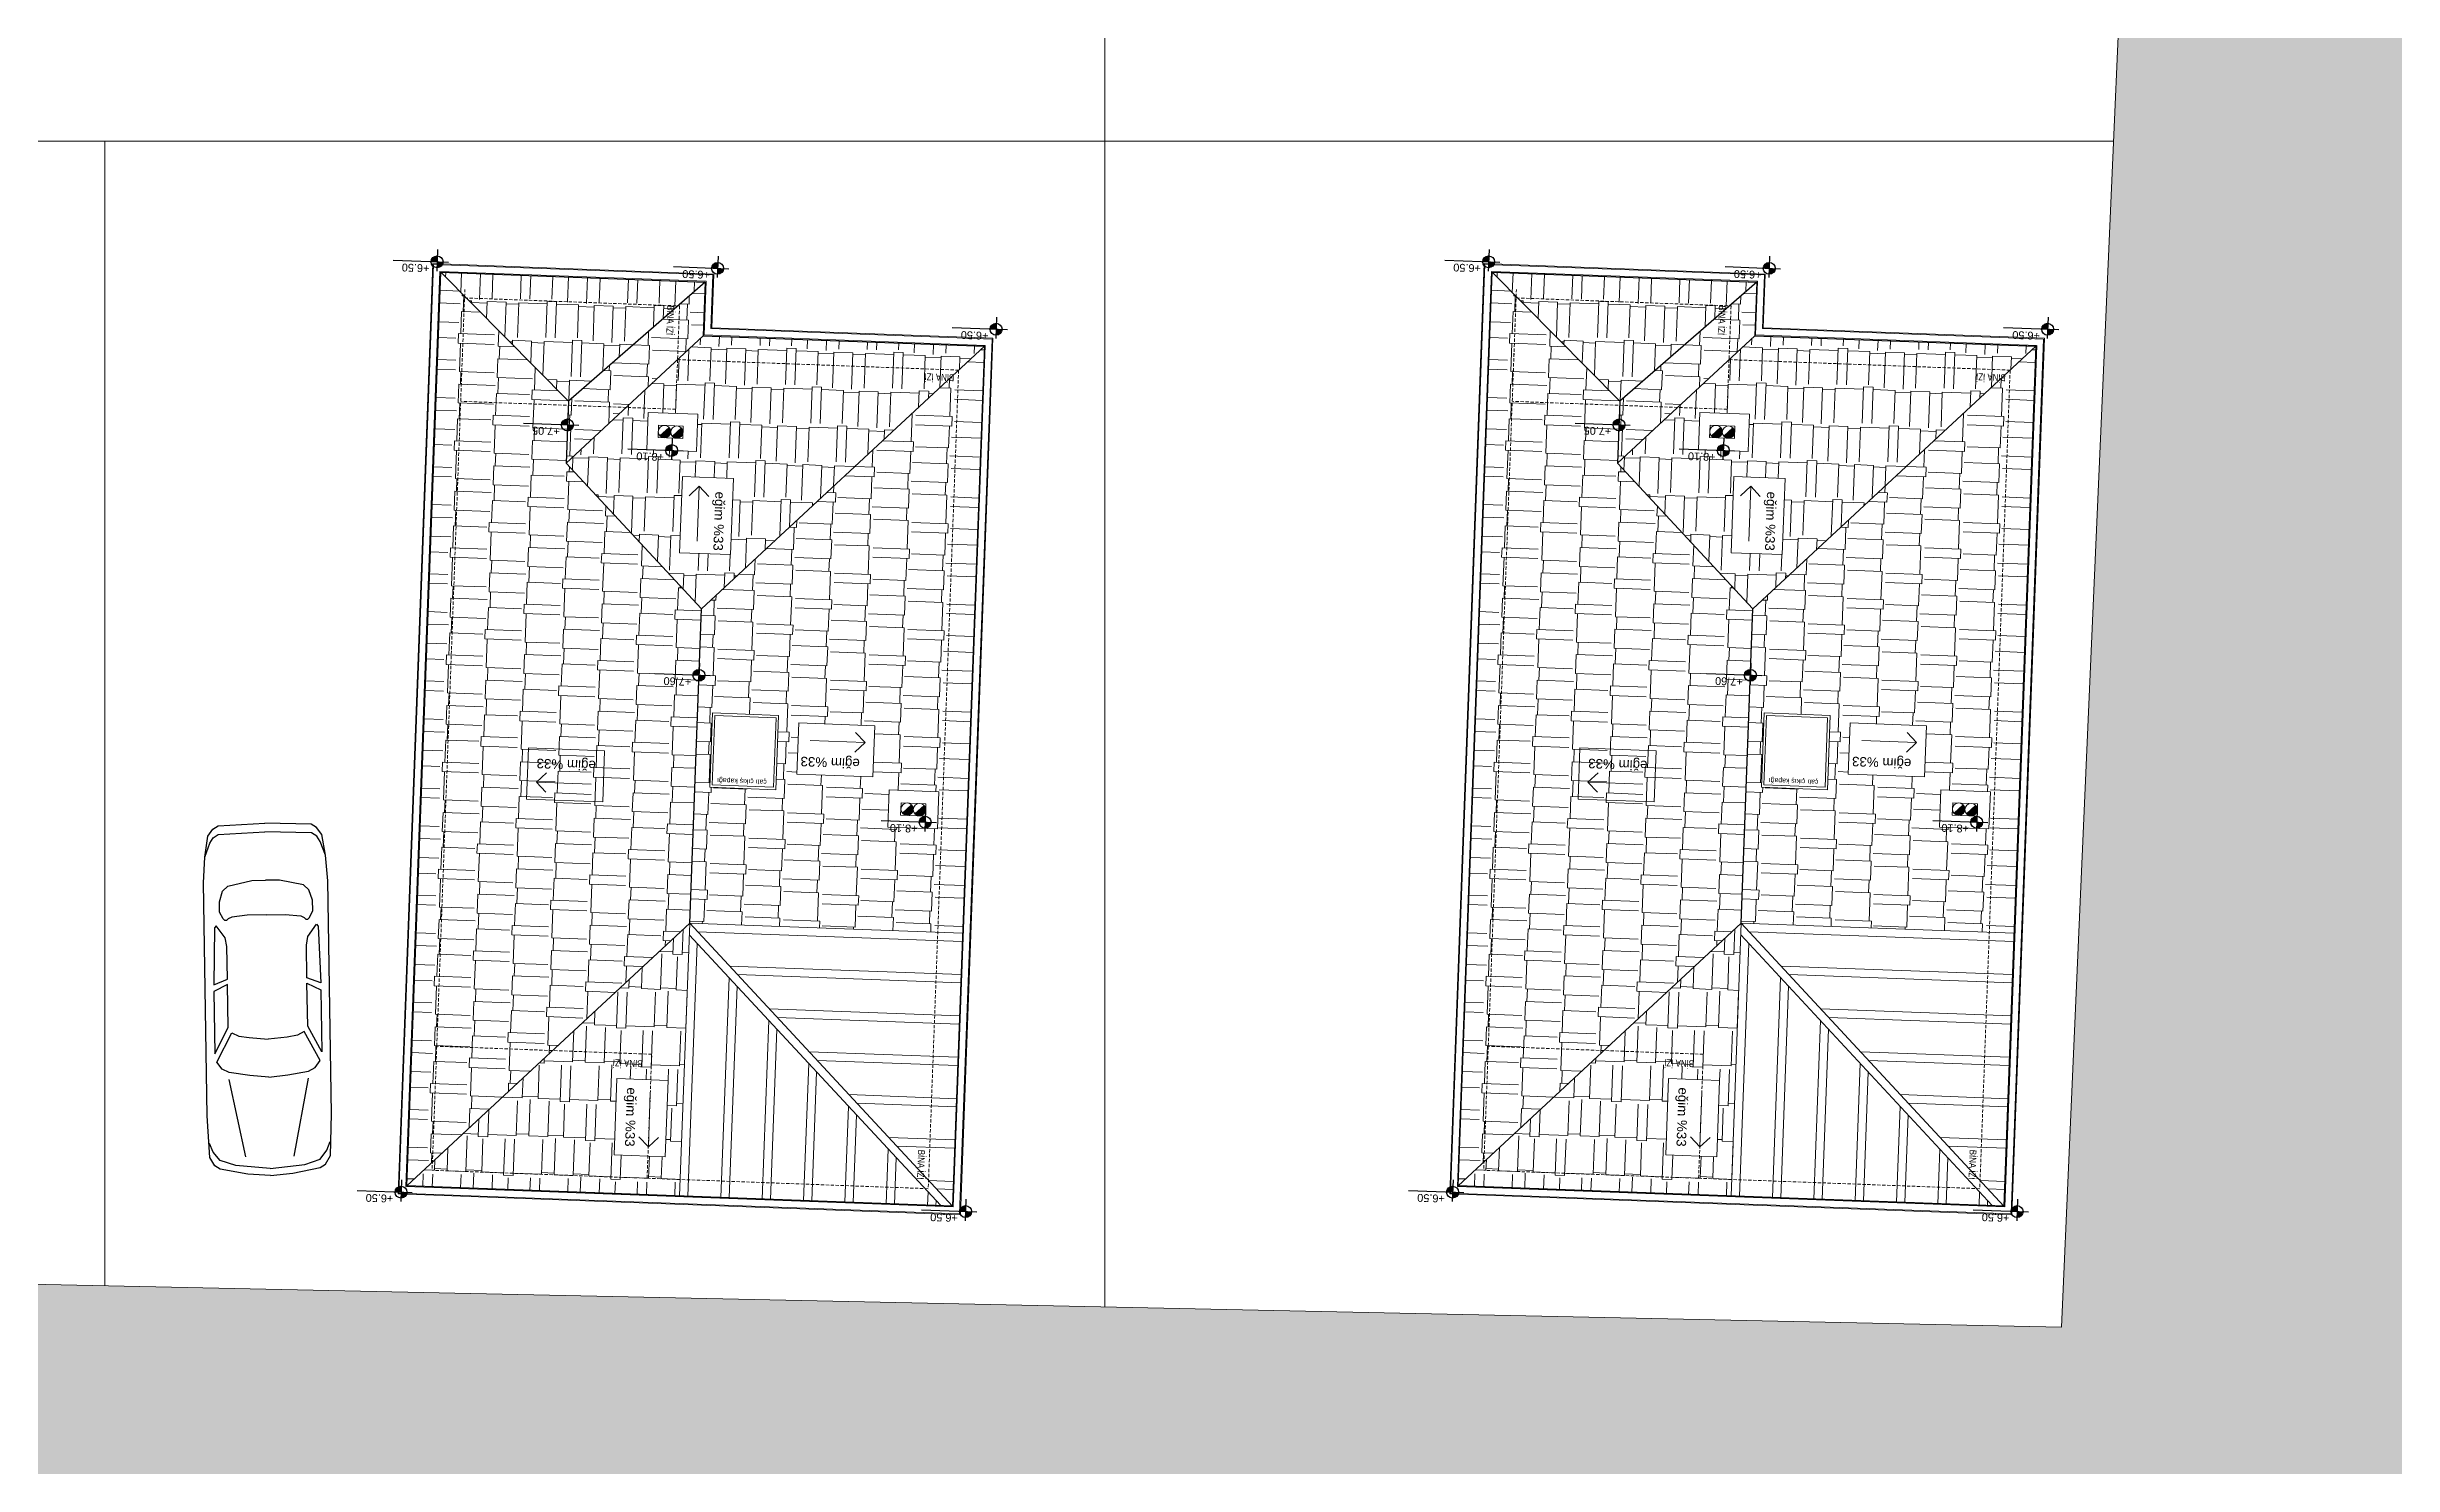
# Model space of a CAD drawing. Header units: centimetres. Extents: x 63871 to 181827, y -95930 to 42199.
# Drawn here: x 173263 to 176099, y -26004 to -24290 of the extents above; entities that cross this region are included whole.
import ezdxf
from ezdxf.enums import TextEntityAlignment as Align

# ---------------------------------------------------------------- set-up
doc = ezdxf.new("R2010")
doc.units = ezdxf.units.CM
doc.linetypes.add('11-021_500-SatisOfisi_220512$0${ Diamond }', pattern=[12, 4, -2, 2, 2, -2])
for name, color, linetype, lineweight in [('A-AREA-IDEN', 7, 'Continuous', 9), ('ARA SINIRLAR', 225, 'Continuous', 15), ('ARM_Pen_No__252', 8, 'Continuous', 18), ('Baca', 82, 'Continuous', 9), ('İz DÜŞÜMÜ', 7, '11-021_500-SatisOfisi_220512$0${ Diamond }', 18), ('OLUK', 222, 'Continuous', 15), ('TARAMA', 251, 'Continuous', 5), ('Çatı', 144, 'Continuous', 30)]:
    doc.layers.add(name, color=color, linetype=linetype, lineweight=lineweight)
doc.layers.add('KOT', color=171, linetype='Continuous')
doc.styles.add('Arial', font='Arial.ttf', dxfattribs={"height": 250})
doc.styles.add('Arial_1', font='Arial.ttf', dxfattribs={"height": 300})
doc.styles.add('MtXpl_Arial_Narrow_1', font='')
doc.styles.get('MtXpl_Arial_Narrow_1').set_extended_font_data('Arial Narrow')
pattern_1 = [(177.87319, (373034.66, 3370.93), (-98.784803, -42.082955), [22.86, -19.05, 26.67, -11.43, 34.29, -15.24]), (177.87319, (373011.747, 3369.874), (-98.784803, -42.082955), [19.05, -72.39, 15.24, -22.86]), (177.87319, (372966.235, 3376.33), (-98.784803, -42.082955), [11.43, -118.11]), (267.87319, (373034.662, 3370.93), (30.6659616, -46.8903553), [43.815, -139.065]), (267.87319, (373011.818, 3371.777), (30.6659616, -46.8903553), [42.8625, -140.0175]), (267.87319, (372992.78, 3372.484), (30.6659616, -46.8903553), [40.005, -142.875]), (267.87319, (372966.235, 3376.33), (30.6659616, -46.8903553), [43.815, -139.065]), (267.87319, (372954.813, 3376.754), (30.6659616, -46.8903553), [43.815, -139.065]), (267.87319, (372920.44, 3375.17), (30.6659616, -46.8903553), [41.91, -140.97])]
pattern_2 = [(87.87319, (373034.66, 3370.93), (-42.082955, 98.784803), [22.86, -19.05, 26.67, -11.43, 34.29, -15.24]), (87.87319, (373033.607, 3393.844), (-42.082955, 98.784803), [19.05, -72.39, 15.24, -22.86]), (87.87319, (373040.063, 3439.356), (-42.082955, 98.784803), [11.43, -118.11]), (177.87319, (373034.662, 3370.93), (-46.8903553, -30.6659616), [43.815, -139.065]), (177.87319, (373035.51, 3393.773), (-46.8903553, -30.6659616), [42.8625, -140.0175]), (177.87319, (373036.217, 3412.81), (-46.8903553, -30.6659616), [40.005, -142.875]), (177.87319, (373040.063, 3439.356), (-46.8903553, -30.6659616), [43.815, -139.065]), (177.87319, (373040.487, 3450.778), (-46.8903553, -30.6659616), [43.815, -139.065]), (177.87319, (373038.904, 3485.15), (-46.8903553, -30.6659616), [41.91, -140.97])]
pattern_3 = [(177.87319, (371763.74, 3370.93), (-98.784803, -42.082955), [22.86, -19.05, 26.67, -11.43, 34.29, -15.24]), (177.87319, (371740.824, 3369.874), (-98.784803, -42.082955), [19.05, -72.39, 15.24, -22.86]), (177.87319, (371695.31, 3376.33), (-98.784803, -42.082955), [11.43, -118.11]), (267.87319, (371763.74, 3370.93), (30.6659616, -46.8903553), [43.815, -139.065]), (267.87319, (371740.894, 3371.777), (30.6659616, -46.8903553), [42.8625, -140.0175]), (267.87319, (371721.858, 3372.484), (30.6659616, -46.8903553), [40.005, -142.875]), (267.87319, (371695.312, 3376.33), (30.6659616, -46.8903553), [43.815, -139.065]), (267.87319, (371683.89, 3376.754), (30.6659616, -46.8903553), [43.815, -139.065]), (267.87319, (371649.517, 3375.17), (30.6659616, -46.8903553), [41.91, -140.97])]
pattern_4 = [(87.87319, (371763.74, 3370.93), (-42.082955, 98.784803), [22.86, -19.05, 26.67, -11.43, 34.29, -15.24]), (87.87319, (371762.683, 3393.844), (-42.082955, 98.784803), [19.05, -72.39, 15.24, -22.86]), (87.87319, (371769.14, 3439.356), (-42.082955, 98.784803), [11.43, -118.11]), (177.87319, (371763.74, 3370.93), (-46.8903553, -30.6659616), [43.815, -139.065]), (177.87319, (371764.587, 3393.773), (-46.8903553, -30.6659616), [42.8625, -140.0175]), (177.87319, (371765.294, 3412.81), (-46.8903553, -30.6659616), [40.005, -142.875]), (177.87319, (371769.14, 3439.356), (-46.8903553, -30.6659616), [43.815, -139.065]), (177.87319, (371769.564, 3450.778), (-46.8903553, -30.6659616), [43.815, -139.065]), (177.87319, (371767.98, 3485.15), (-46.8903553, -30.6659616), [41.91, -140.97])]

# ---------------------------------------------------------------- blocks, each defined once
blk = doc.blocks.new('02PCAR03')
at = {"color": 0, "linetype": 'ByBlock'}
for p, q in [((-201, 30), (-203, 27)), ((-197, 33), (-201, 30)), ((-196, 30), (-198, 27)), ((-185, 35), (-197, 33)), ((-193, 32), (-196, 30)), ((-185, 35), (-193, 32)), ((-170, 36), (-185, 35)), ((-35, 36), (-170, 36)), ((-145, 29), (-144, 30)), ((-138, 24), (-145, 29)), ((-144, 30), (-111, 31)), ((-111, 31), (-114, 23)), ((-111, 23), (-107, 31)), ((-107, 31), (-71, 31)), ((-71, 31), (-86, 23)), ((-66, 30), (-83, 21)), ((-62, 27), (-66, 30)), ((-11, 35), (-35, 36)), ((-14, 33), (-19, 35)), ((-9, 29), (-14, 33)), ((-6, 32), (-11, 35)), ((-6, 20), (-9, 29)), ((-4, 29), (-6, 32)), ((-1, 13), (-4, 29)), ((-203, 27), (-204, 0)), ((-198, 27), (-199, 0)), ((-168, 22), (-171, 8)), ((-165, 25), (-168, 22)), ((-159, 27), (-165, 25)), ((-153, 27), (-159, 27)), ((-149, 25), (-153, 27)), ((-151, 11), (-150, 20)), ((-150, 20), (-149, 22)), ((-148, 24), (-149, 25)), ((-149, 22), (-148, 23)), ((-148, 23), (-148, 24)), ((-133, 23), (-138, 24)), ((-114, 23), (-133, 23)), ((-86, 23), (-111, 23)), ((-83, 21), (-81, 17)), ((-81, 17), (-80, 11)), ((-60, 23), (-62, 27)), ((-58, 11), (-60, 23)), ((-11, 14), (-56, 23)), ((-4, 0), (-6, 20)), ((-203, -27), (-204, 0)), ((-198, -27), (-199, 0)), ((-171, 8), (-171, 0)), ((-171, -8), (-171, 0)), ((-151, 0), (-151, 11)), ((-151, 0), (-151, -11)), ((-80, 11), (-79, 0)), ((-80, -11), (-79, 0)), ((-57, 0), (-58, 11)), ((-57, 0), (-58, -11)), ((-4, 0), (-6, -20)), ((0, 0), (-1, 13)), ((0, 0), (-1, -13)), ((-168, -22), (-171, -8)), ((-151, -11), (-150, -20)), ((-81, -17), (-80, -11)), ((-58, -11), (-60, -23)), ((-1, -13), (-4, -29)), ((-201, -30), (-203, -27)), ((-196, -30), (-198, -27)), ((-165, -25), (-168, -22)), ((-159, -27), (-165, -25)), ((-153, -27), (-159, -27)), ((-149, -25), (-153, -27)), ((-150, -20), (-149, -22)), ((-149, -22), (-148, -23)), ((-148, -24), (-149, -25)), ((-148, -23), (-148, -24)), ((-138, -24), (-145, -29)), ((-133, -23), (-138, -24)), ((-114, -23), (-133, -23)), ((-111, -31), (-114, -23)), ((-86, -23), (-111, -23)), ((-111, -23), (-107, -31)), ((-71, -31), (-86, -23)), ((-83, -21), (-81, -17)), ((-66, -30), (-83, -21)), ((-62, -27), (-66, -30)), ((-60, -23), (-62, -27)), ((-11, -14), (-56, -23)), ((-6, -20), (-9, -29)), ((-197, -33), (-201, -30)), ((-185, -35), (-197, -33)), ((-193, -32), (-196, -30)), ((-185, -35), (-193, -32)), ((-170, -36), (-185, -35)), ((-35, -36), (-170, -36)), ((-145, -29), (-144, -30)), ((-144, -30), (-111, -31)), ((-107, -31), (-71, -31)), ((-11, -35), (-35, -36)), ((-14, -33), (-19, -35)), ((-9, -29), (-14, -33)), ((-6, -32), (-11, -35)), ((-4, -29), (-6, -32))]:
    blk.add_line(p, q, dxfattribs=at)
blk = doc.blocks.new('afadfa')
at = {"layer": 'Baca'}
h = blk.add_hatch(color=0, dxfattribs=at)
h.dxf.hatch_style = 1
h.paths.add_polyline_path([(525548.6, 4261233.8, 0.670516), (525535.8, 4261228.6, 0.199315), (525538, 4261223.2)])
h = blk.add_hatch(color=0, dxfattribs=at)
h.dxf.hatch_style = 1
h.paths.add_polyline_path([(525563.7, 4261233.8, 0.675614), (525550.8, 4261228.6, 0.202965), (525553, 4261223.2)])
for p, q in [((525538, 4261223.2), (525548.6, 4261233.8)), ((525553, 4261223.2), (525563.7, 4261233.8))]:
    blk.add_line(p, q, dxfattribs=at)
blk.add_lwpolyline([(525535.8, 4261236.1), (525565.8, 4261236), (525565.8, 4261221), (525535.8, 4261221.1)], close=True, dxfattribs=at)
for centre in [(525543.3, 4261228.6), (525558.3, 4261228.6)]:
    blk.add_circle(centre, 7.5, dxfattribs=at)

msp = doc.modelspace()

# ---------------------------------------------------------------- hatches: boundary and pattern name
at = {"layer": 'ARM_Pen_No__252'}
h = msp.add_hatch(dxfattribs=at)
h.set_pattern_fill('AR-HBONE', color=256, scale=0.51)
h.set_pattern_definition([(45, (0, -50000), (0, 73.27889), [155.448, -51.816]), (135, (36.64, -49963.36), (7e-15, 73.27889), [155.448, -51.816])])
h.paths.add_polyline_path([(175831.7, -22792.7), (175698, -25837), (170756.8, -25732.5), (171754.5, -22792.7)], flags=16)
h.paths.add_polyline_path([(172826.5, -19554.1), (175594.7, -11397.4), (175086.1, -11173.9), (170154.1, -25719.7), (167433.7, -25662.2), (167268.2, -26108.9), (178575.2, -26347.5), (178595, -25898.2), (176249, -25848.6), (176859.4, -11953.3), (176318.3, -11715.5), (176016.1, -19117.2), (175993.1, -19117.2), (175975.4, -19521.1)])
h.paths.add_polyline_path([(175975.4, -19521.1), (172826.5, -19554.1), (171829.1, -22492.9), (175844.9, -22492.9)])

# ---------------------------------------------------------------- linework, layer by layer
at = {"layer": 'ARA SINIRLAR', "color": 5}
for p, q in [((174541.8, -22792.7), (174541.8, -24403.3)), ((175831.7, -22792.7), (175698, -25837)), ((175760.9, -24403.3), (171207.9, -24403.3)), ((173333.1, -24403.3), (173333.1, -25787)), ((174541.8, -24403.3), (174541.8, -25812.5)), ((175698, -25837), (170756.8, -25732.5))]:
    msp.add_line(p, q, dxfattribs=at)

# ---------------------------------------------------------------- block references
at = {"xscale": 2.086125961570064, "yscale": 2.086125961570064, "zscale": 2.086125961570064, "rotation": 270.9296038315418}
msp.add_blockref('02PCAR03', (173533.3, -25653.4), dxfattribs=at)

# ---------------------------------------------------------------- next in the draw order: wipeouts: each hides what was drawn before it
for points in [[(174406.6, -24641.7), (174367.2, -25700.9), (173687.7, -25675.7), (173729.5, -24551.5), (174069.2, -24564.1), (174066.8, -24629)], [(175677.5, -24641.7), (175638.2, -25700.9), (174958.6, -25675.7), (175000.4, -24551.5), (175340.1, -24564.1), (175337.7, -24629)]]:
    msp.add_wipeout(points).translate(0, 0, 0).dxf.layer = 'OLUK'

# ---------------------------------------------------------------- next in the draw order: hatches: boundary and pattern name
at = {"layer": 'KOT'}
h = msp.add_hatch(color=256, dxfattribs=at)
h.dxf.hatch_style = 1
h.paths.add_polyline_path([(173727.6, -24549.1, 0.009987), (173727.6, -24549.3), (173734.8, -24549.6), (173735.1, -24542.2, 0.414214)])
h = msp.add_hatch(color=256, dxfattribs=at)
h.dxf.hatch_style = 1
h.paths.add_polyline_path([(173734.6, -24556.1, 0.402561), (173742, -24549.5), (173734.8, -24549.2)])
h = msp.add_hatch(color=256, dxfattribs=at)
h.dxf.hatch_style = 1
h.paths.add_polyline_path([(174066.7, -24556.9, 0.009987), (174066.7, -24557.2), (174073.8, -24557.5), (174074.1, -24550, 0.414214)])
h = msp.add_hatch(color=256, dxfattribs=at)
h.dxf.hatch_style = 1
h.paths.add_polyline_path([(174998.6, -24549.1, 0.009987), (174998.6, -24549.3), (175005.7, -24549.6), (175006, -24542.2, 0.414214)])
h = msp.add_hatch(color=256, dxfattribs=at)
h.dxf.hatch_style = 1
h.paths.add_polyline_path([(175005.5, -24556.1, 0.402561), (175012.9, -24549.5), (175005.7, -24549.2)])
h = msp.add_hatch(color=256, dxfattribs=at)
h.dxf.hatch_style = 1
h.paths.add_polyline_path([(175337.6, -24556.9, 0.009987), (175337.6, -24557.2), (175344.8, -24557.5), (175345, -24550, 0.414214)])
h = msp.add_hatch(color=256, dxfattribs=at)
h.dxf.hatch_style = 1
h.paths.add_polyline_path([(174073.6, -24563.9, 0.402561), (174081, -24557.3), (174073.8, -24557.1)])
h = msp.add_hatch(color=256, dxfattribs=at)
h.dxf.hatch_style = 1
h.paths.add_polyline_path([(175344.5, -24563.9, 0.402561), (175351.9, -24557.3), (175344.8, -24557.1)])
h = msp.add_hatch(color=256, dxfattribs=at)
h.dxf.hatch_style = 1
h.paths.add_polyline_path([(174403.2, -24630.6, 0.009987), (174403.2, -24630.9), (174410.4, -24631.1), (174410.6, -24623.7, 0.414214)])
h = msp.add_hatch(color=256, dxfattribs=at)
h.dxf.hatch_style = 1
h.paths.add_polyline_path([(174410.1, -24637.6, 0.402561), (174417.5, -24631), (174410.4, -24630.7)])
h = msp.add_hatch(color=256, dxfattribs=at)
h.dxf.hatch_style = 1
h.paths.add_polyline_path([(175674.1, -24630.6, 0.009987), (175674.1, -24630.9), (175681.3, -24631.1), (175681.6, -24623.7, 0.414214)])
h = msp.add_hatch(color=256, dxfattribs=at)
h.dxf.hatch_style = 1
h.paths.add_polyline_path([(175681, -24637.6, 0.402561), (175688.5, -24631), (175681.3, -24630.7)])
h = msp.add_hatch(color=256, dxfattribs=at)
h.dxf.hatch_style = 1
h.paths.add_polyline_path([(173885.2, -24746.1, 0.009987), (173885.2, -24746.4), (173892.3, -24746.7), (173892.6, -24739.2, 0.414214)])
h = msp.add_hatch(color=256, dxfattribs=at)
h.dxf.hatch_style = 1
h.paths.add_polyline_path([(173892.1, -24753.1, 0.402561), (173899.5, -24746.5), (173892.3, -24746.3)])
h = msp.add_hatch(color=256, dxfattribs=at)
h.dxf.hatch_style = 1
h.paths.add_polyline_path([(175156.1, -24746.1, 0.009987), (175156.1, -24746.4), (175163.2, -24746.7), (175163.5, -24739.2, 0.414214)])
h = msp.add_hatch(color=256, dxfattribs=at)
h.dxf.hatch_style = 1
h.paths.add_polyline_path([(175163, -24753.1, 0.402561), (175170.4, -24746.5), (175163.3, -24746.3)])
h = msp.add_hatch(color=256, dxfattribs=at)
h.dxf.hatch_style = 1
h.paths.add_polyline_path([(174011.2, -24777.1, 0.009987), (174011.2, -24777.4), (174018.3, -24777.6), (174018.6, -24770.2, 0.414214)])
h = msp.add_hatch(color=256, dxfattribs=at)
h.dxf.hatch_style = 1
h.paths.add_polyline_path([(174018.1, -24784.1, 0.402561), (174025.5, -24777.5), (174018.3, -24777.2)])
h = msp.add_hatch(color=256, dxfattribs=at)
h.dxf.hatch_style = 1
h.paths.add_polyline_path([(175282.1, -24777.1, 0.009987), (175282.1, -24777.4), (175289.3, -24777.6), (175289.5, -24770.2, 0.414214)])
h = msp.add_hatch(color=256, dxfattribs=at)
h.dxf.hatch_style = 1
h.paths.add_polyline_path([(175289, -24784.1, 0.402561), (175296.4, -24777.5), (175289.3, -24777.2)])
h = msp.add_hatch(color=256, dxfattribs=at)
h.dxf.hatch_style = 1
h.paths.add_polyline_path([(174044.1, -25048.8, 0.009987), (174044, -25049.1), (174051.2, -25049.3), (174051.5, -25041.9, 0.414214)])
h = msp.add_hatch(color=256, dxfattribs=at)
h.dxf.hatch_style = 1
h.paths.add_polyline_path([(174051, -25055.8, 0.402561), (174058.4, -25049.2), (174051.2, -25048.9)])
h = msp.add_hatch(color=256, dxfattribs=at)
h.dxf.hatch_style = 1
h.paths.add_polyline_path([(175315, -25048.8, 0.009987), (175315, -25049.1), (175322.1, -25049.3), (175322.4, -25041.9, 0.414214)])
h = msp.add_hatch(color=256, dxfattribs=at)
h.dxf.hatch_style = 1
h.paths.add_polyline_path([(175321.9, -25055.8, 0.402561), (175329.3, -25049.2), (175322.1, -25048.9)])
h = msp.add_hatch(color=256, dxfattribs=at)
h.dxf.hatch_style = 1
h.paths.add_polyline_path([(174317.5, -25226.3, 0.009987), (174317.5, -25226.6), (174324.6, -25226.9), (174324.9, -25219.4, 0.414214)])
h = msp.add_hatch(color=256, dxfattribs=at)
h.dxf.hatch_style = 1
h.paths.add_polyline_path([(174324.4, -25233.3, 0.402561), (174331.8, -25226.7), (174324.7, -25226.5)])
h = msp.add_hatch(color=256, dxfattribs=at)
h.dxf.hatch_style = 1
h.paths.add_polyline_path([(175588.4, -25226.3, 0.009987), (175588.4, -25226.6), (175595.6, -25226.9), (175595.8, -25219.4, 0.414214)])
h = msp.add_hatch(color=256, dxfattribs=at)
h.dxf.hatch_style = 1
h.paths.add_polyline_path([(175595.3, -25233.3, 0.402561), (175602.7, -25226.7), (175595.6, -25226.5)])
h = msp.add_hatch(color=256, dxfattribs=at)
h.dxf.hatch_style = 1
h.paths.add_polyline_path([(173684, -25673.4, 0.009987), (173684, -25673.7), (173691.2, -25673.9), (173691.5, -25666.5, 0.414214)])
h = msp.add_hatch(color=256, dxfattribs=at)
h.dxf.hatch_style = 1
h.paths.add_polyline_path([(173691, -25680.4, 0.402561), (173698.4, -25673.8), (173691.2, -25673.5)])
h = msp.add_hatch(color=256, dxfattribs=at)
h.dxf.hatch_style = 1
h.paths.add_polyline_path([(174366.3, -25696.8, 0.009987), (174366.3, -25697.1), (174373.5, -25697.4), (174373.7, -25690, 0.414214)])
h = msp.add_hatch(color=256, dxfattribs=at)
h.dxf.hatch_style = 1
h.paths.add_polyline_path([(174955, -25673.4, 0.009987), (174955, -25673.7), (174962.1, -25673.9), (174962.4, -25666.5, 0.414214)])
h = msp.add_hatch(color=256, dxfattribs=at)
h.dxf.hatch_style = 1
h.paths.add_polyline_path([(174961.9, -25680.4, 0.402561), (174969.3, -25673.8), (174962.1, -25673.5)])
h = msp.add_hatch(color=256, dxfattribs=at)
h.dxf.hatch_style = 1
h.paths.add_polyline_path([(175637.2, -25696.8, 0.009987), (175637.2, -25697.1), (175644.4, -25697.4), (175644.7, -25690, 0.414214)])
h = msp.add_hatch(color=256, dxfattribs=at)
h.dxf.hatch_style = 1
h.paths.add_polyline_path([(174373.2, -25703.9, 0.402561), (174380.6, -25697.2), (174373.5, -25697)])
h = msp.add_hatch(color=256, dxfattribs=at)
h.dxf.hatch_style = 1
h.paths.add_polyline_path([(175644.2, -25703.9, 0.402561), (175651.6, -25697.2), (175644.4, -25697)])
at = {"layer": 'Çatı', "lineweight": 15}
h = msp.add_hatch(dxfattribs=at)
h.set_pattern_fill('AR-RSHKE', color=251, scale=0.15, angle=267.8732)
h.set_pattern_definition([(267.87319, (371763.74, 3370.93), (42.082955, -98.784803), [22.86, -19.05, 26.67, -11.43, 34.29, -15.24]), (267.87319, (371764.794, 3348.014), (42.082955, -98.784803), [19.05, -72.39, 15.24, -22.86]), (267.87319, (371758.34, 3302.5), (42.082955, -98.784803), [11.43, -118.11]), (357.87319, (371763.74, 3370.93), (46.8903553, 30.6659616), [43.815, -139.065]), (357.87319, (371762.89, 3348.085), (46.8903553, 30.6659616), [42.8625, -140.0175]), (357.87319, (371762.183, 3329.048), (46.8903553, 30.6659616), [40.005, -142.875]), (357.87319, (371758.338, 3302.502), (46.8903553, 30.6659616), [43.815, -139.065]), (357.87319, (371757.914, 3291.08), (46.8903553, 30.6659616), [43.815, -139.065]), (357.87319, (371759.497, 3256.708), (46.8903553, 30.6659616), [41.91, -140.97])])
h.paths.add_polyline_path([(174054.2, -24968.8), (173890.6, -24792.6), (173890.6, -24792.6), (173893.4, -24717.7), (173739.1, -24561.8), (173698.1, -25666.1), (174040.1, -25348.6)])
h = msp.add_hatch(dxfattribs=at)
h.set_pattern_fill('AR-RSHKE', color=251, scale=0.15, angle=177.8732)
h.set_pattern_definition(pattern_3)
h.paths.add_polyline_path([(174058.9, -24573.7), (173739.1, -24561.8), (173893.4, -24717.7)])
h.paths.add_polyline_path([(174010.7, -24599.2), (174009.1, -24640.2), (174024.3, -24640.8), (174025.9, -24599.7)], flags=24)
h = msp.add_hatch(dxfattribs=at)
h.set_pattern_fill('AR-RSHKE', color=251, scale=0.15, angle=447.8732)
h.set_pattern_definition(pattern_4)
h.paths.add_polyline_path([(173893.4, -24717.7), (173890.6, -24792.6), (174056.4, -24638.7), (174058.9, -24573.7)])
h.paths.add_polyline_path([(174010.7, -24599.2), (174009.1, -24640.2), (174024.3, -24640.8), (174025.9, -24599.7)], flags=25)
h = msp.add_hatch(dxfattribs=at)
h.set_pattern_fill('AR-RSHKE', color=251, scale=0.15, angle=267.8732)
h.set_pattern_definition([(267.87319, (373034.66, 3370.93), (42.082955, -98.784803), [22.86, -19.05, 26.67, -11.43, 34.29, -15.24]), (267.87319, (373035.717, 3348.014), (42.082955, -98.784803), [19.05, -72.39, 15.24, -22.86]), (267.87319, (373029.26, 3302.5), (42.082955, -98.784803), [11.43, -118.11]), (357.87319, (373034.662, 3370.93), (46.8903553, 30.6659616), [43.815, -139.065]), (357.87319, (373033.814, 3348.085), (46.8903553, 30.6659616), [42.8625, -140.0175]), (357.87319, (373033.107, 3329.048), (46.8903553, 30.6659616), [40.005, -142.875]), (357.87319, (373029.26, 3302.502), (46.8903553, 30.6659616), [43.815, -139.065]), (357.87319, (373028.837, 3291.08), (46.8903553, 30.6659616), [43.815, -139.065]), (357.87319, (373030.42, 3256.708), (46.8903553, 30.6659616), [41.91, -140.97])])
h.paths.add_polyline_path([(175325.1, -24968.8), (175161.5, -24792.6), (175161.5, -24792.6), (175164.3, -24717.7), (175010, -24561.8), (174969, -25666.1), (175311, -25348.6)])
h = msp.add_hatch(dxfattribs=at)
h.set_pattern_fill('AR-RSHKE', color=251, scale=0.15, angle=177.8732)
h.set_pattern_definition(pattern_1)
h.paths.add_polyline_path([(175329.8, -24573.7), (175010, -24561.8), (175164.3, -24717.7)])
h.paths.add_polyline_path([(175281.6, -24599.2), (175280, -24640.2), (175295.3, -24640.8), (175296.8, -24599.7)], flags=24)
h = msp.add_hatch(dxfattribs=at)
h.set_pattern_fill('AR-RSHKE', color=251, scale=0.15, angle=447.8732)
h.set_pattern_definition(pattern_2)
h.paths.add_polyline_path([(175164.3, -24717.7), (175161.5, -24792.6), (175327.4, -24638.7), (175329.8, -24573.7)])
h.paths.add_polyline_path([(175281.6, -24599.2), (175280, -24640.2), (175295.3, -24640.8), (175296.8, -24599.7)], flags=25)
h = msp.add_hatch(dxfattribs=at)
h.set_pattern_fill('AR-RSHKE', color=251, scale=0.15, angle=177.8732)
h.set_pattern_definition(pattern_3)
h.paths.add_polyline_path([(173890.6, -24792.6), (174054.2, -24968.8), (174396.2, -24651.3), (174056.4, -24638.7)])
h.paths.add_polyline_path([(173988.4, -24776.2), (173990, -24731.3), (174050, -24733.5), (174048.3, -24778.5)], flags=16)
h.paths.add_polyline_path([(174001.8, -24761.7), (174002.4, -24746.7), (174032.4, -24747.9), (174031.8, -24762.9)], flags=0)
h.paths.add_polyline_path([(174002.1, -24754.2, -1), (174017.1, -24754.8, -1), (174032.1, -24755.3, -1), (174017.1, -24754.8, -1)], flags=0)
h.paths.add_polyline_path([(174031.2, -24808.7), (174092.9, -24811), (174089.5, -24903.1), (174027.8, -24900.8)], flags=16)
h.paths.add_polyline_path([(174065.1, -24823.8), (174062.2, -24901), (174085.9, -24901.9), (174088.8, -24824.7)], flags=8)
h.paths.add_polyline_path([(174362.6, -24682.8), (174321.6, -24681.3), (174321, -24696.5), (174362.1, -24698.1)], flags=25)
h = msp.add_hatch(dxfattribs=at)
h.set_pattern_fill('AR-RSHKE', color=251, scale=0.15, angle=177.8732)
h.set_pattern_definition(pattern_1)
h.paths.add_polyline_path([(175161.5, -24792.6), (175325.1, -24968.8), (175667.1, -24651.3), (175327.4, -24638.7)])
h.paths.add_polyline_path([(175259.3, -24776.2), (175261, -24731.3), (175320.9, -24733.5), (175319.2, -24778.5)], flags=16)
h.paths.add_polyline_path([(175272.8, -24761.7), (175273.3, -24746.7), (175303.3, -24747.9), (175302.7, -24762.9)], flags=0)
h.paths.add_polyline_path([(175273, -24754.2, -1), (175288, -24754.8, -1), (175303, -24755.3, -1), (175288, -24754.8, -1)], flags=0)
h.paths.add_polyline_path([(175302.1, -24808.7), (175363.9, -24811), (175360.4, -24903.1), (175298.7, -24900.8)], flags=16)
h.paths.add_polyline_path([(175336, -24823.8), (175333.1, -24901), (175356.9, -24901.9), (175359.7, -24824.7)], flags=8)
h.paths.add_polyline_path([(175633.6, -24682.8), (175592.5, -24681.3), (175591.9, -24696.5), (175633, -24698.1)], flags=25)
h = msp.add_hatch(dxfattribs=at)
h.set_pattern_fill('AR-RSHKE', color=251, scale=0.15, angle=447.8732)
h.set_pattern_definition(pattern_4)
h.paths.add_polyline_path([(174040.1, -25348.6), (174369.9, -25360.8), (174396.2, -24651.3), (174054.2, -24968.8)])
h.paths.add_polyline_path([(174263.9, -25110), (174261.6, -25171.7), (174169.5, -25168.3), (174171.8, -25106.5)], flags=16)
h.paths.add_polyline_path([(174147.6, -25097.4), (174144.3, -25187.3), (174064.3, -25184.3), (174067.7, -25094.4)], flags=16)
h.paths.add_polyline_path([(174144.5, -25100.3), (174141.4, -25184.2), (174067.4, -25181.5), (174070.6, -25097.5)], flags=0)
h.paths.add_polyline_path([(174281.2, -25187.5), (174341.2, -25189.7), (174339.5, -25234.6), (174279.6, -25232.4)], flags=16)
h.paths.add_polyline_path([(174295.7, -25202.9), (174325.6, -25204.1), (174325.1, -25219.2), (174295.1, -25218)], flags=0)
h.paths.add_polyline_path([(174310.4, -25211.1, -1), (174325.4, -25211.6, -1), (174310.4, -25211.1, -1), (174295.4, -25210.5, -1)], flags=0)
h.paths.add_polyline_path([(174248.8, -25143.8), (174171.5, -25141), (174170.6, -25164.7), (174247.9, -25167.6)], flags=8)
h.paths.add_polyline_path([(174135.4, -25171.9), (174071.5, -25169.5), (174071.1, -25181), (174135, -25183.4)], flags=8)
h = msp.add_hatch(dxfattribs=at)
h.set_pattern_fill('AR-RSHKE', color=251, scale=0.15, angle=447.8732)
h.set_pattern_definition(pattern_2)
h.paths.add_polyline_path([(175311, -25348.6), (175640.8, -25360.8), (175667.1, -24651.3), (175325.1, -24968.8)])
h.paths.add_polyline_path([(175534.8, -25110), (175532.5, -25171.7), (175440.4, -25168.3), (175442.7, -25106.5)], flags=16)
h.paths.add_polyline_path([(175418.5, -25097.4), (175415.2, -25187.3), (175335.3, -25184.3), (175338.6, -25094.4)], flags=16)
h.paths.add_polyline_path([(175415.4, -25100.3), (175412.3, -25184.2), (175338.4, -25181.5), (175341.5, -25097.5)], flags=0)
h.paths.add_polyline_path([(175552.2, -25187.5), (175612.1, -25189.7), (175610.4, -25234.6), (175550.5, -25232.4)], flags=16)
h.paths.add_polyline_path([(175566.6, -25202.9), (175596.6, -25204.1), (175596, -25219.2), (175566, -25218)], flags=0)
h.paths.add_polyline_path([(175581.3, -25211.1, -1), (175596.3, -25211.6, -1), (175581.3, -25211.1, -1), (175566.3, -25210.5, -1)], flags=0)
h.paths.add_polyline_path([(175519.7, -25143.8), (175442.4, -25141), (175441.6, -25164.7), (175518.8, -25167.6)], flags=8)
h.paths.add_polyline_path([(175406.4, -25171.9), (175342.5, -25169.5), (175342, -25181), (175405.9, -25183.4)], flags=8)
h = msp.add_hatch(dxfattribs=at)
h.set_pattern_fill('AR-RSHKE', color=251, scale=0.15, angle=357.8732)
h.set_pattern_definition([(357.87319, (371763.74, 3370.93), (98.784803, 42.082955), [22.86, -19.05, 26.67, -11.43, 34.29, -15.24]), (357.87319, (371786.654, 3371.984), (98.784803, 42.082955), [19.05, -72.39, 15.24, -22.86]), (357.87319, (371832.165, 3365.53), (98.784803, 42.082955), [11.43, -118.11]), (87.87319, (371763.74, 3370.93), (-30.6659616, 46.8903553), [43.815, -139.065]), (87.87319, (371786.583, 3370.08), (-30.6659616, 46.8903553), [42.8625, -140.0175]), (87.87319, (371805.62, 3369.374), (-30.6659616, 46.8903553), [40.005, -142.875]), (87.87319, (371832.165, 3365.528), (-30.6659616, 46.8903553), [43.815, -139.065]), (87.87319, (371843.588, 3365.104), (-30.6659616, 46.8903553), [43.815, -139.065]), (87.87319, (371877.96, 3366.687), (-30.6659616, 46.8903553), [41.91, -140.97])])
h.paths.add_polyline_path([(174040.1, -25348.6), (173698.1, -25666.1), (174027.8, -25678.3)])
h.paths.add_polyline_path([(174014, -25538.8), (174010.5, -25630.9), (173948.8, -25628.6), (173952.2, -25536.5)], flags=16)
h.paths.add_polyline_path([(173958.2, -25543.9), (173955.3, -25621.2), (173979.1, -25622.1), (173981.9, -25544.8)], flags=8)
h.paths.add_polyline_path([(173985.8, -25511.9), (173944.8, -25510.4), (173944.2, -25525.6), (173985.3, -25527.2)], flags=24)
h = msp.add_hatch(dxfattribs=at)
h.set_pattern_fill('AR-RSHKE', color=251, scale=0.15, angle=357.8732)
h.set_pattern_definition([(357.87319, (373034.66, 3370.93), (98.784803, 42.082955), [22.86, -19.05, 26.67, -11.43, 34.29, -15.24]), (357.87319, (373057.577, 3371.984), (98.784803, 42.082955), [19.05, -72.39, 15.24, -22.86]), (357.87319, (373103.09, 3365.53), (98.784803, 42.082955), [11.43, -118.11]), (87.87319, (373034.662, 3370.93), (-30.6659616, 46.8903553), [43.815, -139.065]), (87.87319, (373057.506, 3370.08), (-30.6659616, 46.8903553), [42.8625, -140.0175]), (87.87319, (373076.543, 3369.374), (-30.6659616, 46.8903553), [40.005, -142.875]), (87.87319, (373103.09, 3365.528), (-30.6659616, 46.8903553), [43.815, -139.065]), (87.87319, (373114.51, 3365.104), (-30.6659616, 46.8903553), [43.815, -139.065]), (87.87319, (373148.883, 3366.687), (-30.6659616, 46.8903553), [41.91, -140.97])])
h.paths.add_polyline_path([(175311, -25348.6), (174969, -25666.1), (175298.8, -25678.3)])
h.paths.add_polyline_path([(175284.9, -25538.8), (175281.5, -25630.9), (175219.7, -25628.6), (175223.1, -25536.5)], flags=16)
h.paths.add_polyline_path([(175229.1, -25543.9), (175226.3, -25621.2), (175250, -25622.1), (175252.9, -25544.8)], flags=8)
h.paths.add_polyline_path([(175256.8, -25511.9), (175215.7, -25510.4), (175215.1, -25525.6), (175256.2, -25527.2)], flags=24)

# ---------------------------------------------------------------- next in the draw order: linework, layer by layer
at = {"layer": 'A-AREA-IDEN'}
for p, q in [((174051.7, -24820.5, 0), (174039.3, -24832, 0)), ((174049.2, -24886.8, 0), (174051.7, -24820.5, 0)), ((174051.7, -24820.5, 0), (174063.1, -24832.9, 0)), ((175322.6, -24820.5, 0), (175310.3, -24832, 0)), ((175320.1, -24886.8, 0), (175322.6, -24820.5, 0)), ((175322.6, -24820.5, 0), (175334, -24832.9, 0)), ((174252, -25130.4, 0), (174240.6, -25118.1, 0)), ((175522.9, -25130.4, 0), (175511.5, -25118.1, 0)), ((174185.8, -25128, 0), (174252, -25130.4, 0)), ((174252, -25130.4, 0), (174239.7, -25141.9, 0)), ((175456.7, -25128, 0), (175522.9, -25130.4, 0)), ((175522.9, -25130.4, 0), (175510.6, -25141.9, 0)), ((173854.8, -25178.1, 0), (173867.1, -25166.7, 0)), ((173921, -25180.5, 0), (173854.8, -25178.1, 0)), ((173854.8, -25178.1, 0), (173866.2, -25190.4, 0)), ((175125.7, -25178.1, 0), (175138, -25166.7, 0)), ((175191.9, -25180.5, 0), (175125.7, -25178.1, 0)), ((175125.7, -25178.1, 0), (175137.1, -25190.4, 0)), ((173992.5, -25552.8, 0), (173990.1, -25619, 0)), ((175263.4, -25552.8, 0), (175261, -25619, 0)), ((173990.1, -25619, 0), (173978.6, -25606.7, 0)), ((173990.1, -25619, 0), (174002.4, -25607.6, 0)), ((175261, -25619, 0), (175249.5, -25606.7, 0)), ((175261, -25619, 0), (175273.3, -25607.6, 0))]:
    msp.add_line(p, q, dxfattribs=at)
at = {"layer": 'A-AREA-IDEN', "elevation": 0}
for points in [[(174027.8, -24900.8), (174031.2, -24808.7), (174092.9, -24811), (174089.5, -24903.1)], [(175298.7, -24900.8), (175302.1, -24808.7), (175363.9, -24811), (175360.4, -24903.1)], [(174144.3, -25187.3), (174064.3, -25184.3), (174067.7, -25094.4), (174147.6, -25097.4)], [(175415.2, -25187.3), (175335.3, -25184.3), (175338.6, -25094.4), (175418.5, -25097.4)], [(174141.4, -25184.2), (174067.4, -25181.5), (174070.6, -25097.5), (174144.5, -25100.3)], [(174171.8, -25106.5), (174263.9, -25110), (174261.6, -25171.7), (174169.5, -25168.3)], [(175412.3, -25184.2), (175338.4, -25181.5), (175341.5, -25097.5), (175415.4, -25100.3)], [(175442.7, -25106.5), (175534.8, -25110), (175532.5, -25171.7), (175440.4, -25168.3)], [(173935, -25202), (173842.9, -25198.6), (173845.2, -25136.8), (173937.3, -25140.2)], [(175205.9, -25202), (175113.8, -25198.6), (175116.1, -25136.8), (175208.2, -25140.2)], [(174014, -25538.8), (174010.5, -25630.9), (173948.8, -25628.6), (173952.2, -25536.5)], [(175284.9, -25538.8), (175281.5, -25630.9), (175219.7, -25628.6), (175223.1, -25536.5)]]:
    msp.add_lwpolyline(points, close=True, dxfattribs=at)
at = {"layer": 'Baca', "elevation": 0}
for points in [[(174050, -24733.5), (173990, -24731.3), (173988.4, -24776.2), (174048.3, -24778.5)], [(175320.9, -24733.5), (175261, -24731.3), (175259.3, -24776.2), (175319.2, -24778.5)], [(174341.2, -25189.7), (174281.2, -25187.5), (174279.6, -25232.4), (174339.5, -25234.6)], [(175612.1, -25189.7), (175552.2, -25187.5), (175550.5, -25232.4), (175610.4, -25234.6)]]:
    msp.add_lwpolyline(points, close=True, dxfattribs=at)
at = {"layer": 'İz DÜŞÜMÜ'}
for p, q in [((173734.4, -25497.3, 0), (173728.8, -25647.2, 0)), ((175005.3, -25497.3, 0), (174999.7, -25647.2, 0)), ((173988.6, -25656.9, 0), (173728.8, -25647.2, 0)), ((175259.5, -25656.9, 0), (174999.7, -25647.2, 0))]:
    msp.add_line(p, q, dxfattribs=at)
at = {"layer": 'İz DÜŞÜMÜ', "elevation": 0}
for points in [[(174025.4, -24667.5), (174023.1, -24727.5), (173763.3, -24717.9), (173767.9, -24592.9), (174027.8, -24602.6), (174025.4, -24667.5), (174365.1, -24680.2), (174328.4, -25669.5), (173988.6, -25656.9), (173994.2, -25507), (173734.4, -25497.3), (173768.3, -24582.9)], [(175296.3, -24667.5), (175294, -24727.5), (175034.2, -24717.9), (175038.9, -24592.9), (175298.7, -24602.6), (175296.3, -24667.5), (175636, -24680.2), (175599.3, -25669.5), (175259.5, -25656.9), (175265.1, -25507), (175005.3, -25497.3), (175039.2, -24582.9)]]:
    msp.add_lwpolyline(points, dxfattribs=at)
at = {"layer": 'KOT'}
for p, q in [((173748.4, -24550.1, 0), (173681.7, -24547.6, 0)), ((173735.4, -24534.5, 0), (173734.4, -24560.6, 0)), ((174087.5, -24558, 0), (174020.7, -24555.5, 0)), ((174074.4, -24542.4, 0), (174073.4, -24568.4, 0)), ((175019.4, -24550.1, 0), (174952.6, -24547.6, 0)), ((175006.3, -24534.5, 0), (175005.3, -24560.6, 0)), ((175358.4, -24558, 0), (175291.6, -24555.5, 0)), ((175345.3, -24542.4, 0), (175344.3, -24568.4, 0)), ((174424, -24631.6, 0), (174357.2, -24629.2, 0)), ((174410.9, -24616.1, 0), (174410, -24642.1, 0)), ((175694.9, -24631.6, 0), (175628.1, -24629.2, 0)), ((175681.8, -24616.1, 0), (175680.9, -24642.1, 0)), ((173906, -24747.2, 0), (173839.2, -24744.7, 0)), ((173892.9, -24731.6, 0), (173891.9, -24757.6, 0)), ((175176.9, -24747.2, 0), (175110.1, -24744.7, 0)), ((175163.8, -24731.6, 0), (175162.8, -24757.6, 0)), ((174032, -24778.1, 0), (173965.2, -24775.7, 0)), ((174018.9, -24762.6, 0), (174017.9, -24788.6, 0)), ((175302.9, -24778.1, 0), (175236.1, -24775.7, 0)), ((175289.8, -24762.6, 0), (175288.8, -24788.6, 0)), ((174051.8, -25034.3, 0), (174050.8, -25060.3, 0)), ((175322.7, -25034.3, 0), (175321.7, -25060.3, 0)), ((174064.8, -25049.8, 0), (173998.1, -25047.4, 0)), ((175335.8, -25049.8, 0), (175269, -25047.4, 0)), ((174338.3, -25227.4, 0), (174271.5, -25224.9, 0)), ((174325.2, -25211.8, 0), (174324.2, -25237.9, 0)), ((175609.2, -25227.4, 0), (175542.4, -25224.9, 0)), ((175596.1, -25211.8, 0), (175595.2, -25237.9, 0)), ((173691.8, -25658.9, 0), (173690.8, -25684.9, 0)), ((174962.7, -25658.9, 0), (174961.7, -25684.9, 0)), ((173704.8, -25674.4, 0), (173638.1, -25672, 0)), ((174374, -25682.3, 0), (174373.1, -25708.4, 0)), ((174975.8, -25674.4, 0), (174909, -25672, 0)), ((175645, -25682.3, 0), (175644, -25708.4, 0)), ((174387.1, -25697.9, 0), (174320.3, -25695.4, 0)), ((175658, -25697.9, 0), (175591.3, -25695.4, 0))]:
    msp.add_line(p, q, dxfattribs=at)
for centre in [(173734.8, -24549.3, 0), (174073.8, -24557.2, 0), (175005.7, -24549.3, 0), (175344.8, -24557.2, 0), (174410.4, -24630.8, 0), (175681.3, -24630.8, 0), (173892.3, -24746.4, 0), (175163.3, -24746.4, 0), (174018.3, -24777.3, 0), (175289.3, -24777.3, 0), (174051.2, -25049, 0), (175322.1, -25049, 0), (174324.7, -25226.6, 0), (175595.6, -25226.6, 0), (173691.2, -25673.7, 0), (174373.5, -25697.1, 0), (174962.1, -25673.7, 0), (175644.4, -25697.1, 0)]:
    msp.add_circle(centre, 7.17, dxfattribs=at)
at = {"layer": 'OLUK', "elevation": 0}
for points in [[(174069.2, -24564.1), (174066.8, -24629), (174406.6, -24641.7), (174367.2, -25700.9), (173687.7, -25675.7), (173729.5, -24551.5)], [(174068.2, -24565.1), (174065.8, -24630), (174405.5, -24642.6), (174366.3, -25699.9), (173688.7, -25674.7), (173730.4, -24552.5)], [(175340.1, -24564.1), (175337.7, -24629), (175677.5, -24641.7), (175638.2, -25700.9), (174958.6, -25675.7), (175000.4, -24551.5)], [(175339.1, -24565.1), (175336.7, -24630), (175676.5, -24642.6), (175637.2, -25699.9), (174959.7, -25674.7), (175001.3, -24552.5)], [(174059.9, -24572.8), (174057.5, -24637.7), (174397.2, -24650.3), (174358.6, -25691.6), (173697, -25667), (173738.1, -24560.8)], [(175330.8, -24572.8), (175328.4, -24637.7), (175668.2, -24650.3), (175629.5, -25691.6), (174968, -25667), (175009, -24560.8)]]:
    msp.add_lwpolyline(points, close=True, dxfattribs=at)
at = {"layer": 'TARAMA'}
for p, q in [((174040.1, -25348.6, 0), (174027.8, -25678.3, 0)), ((174040.1, -25348.6, 0), (174357.6, -25690.6, 0)), ((174040.1, -25348.6, 0), (174369.9, -25360.8, 0)), ((175311, -25348.6, 0), (175298.8, -25678.3, 0)), ((175311, -25348.6, 0), (175628.5, -25690.6, 0)), ((175311, -25348.6, 0), (175640.8, -25360.8, 0)), ((174049.2, -25373, 0), (174037.8, -25678.7, 0)), ((174343.5, -25690, 0), (174039.6, -25362.7, 0)), ((174049.7, -25358.9, 0), (174369.5, -25370.8, 0)), ((175320.1, -25373, 0), (175308.8, -25678.7, 0)), ((175614.4, -25690, 0), (175310.5, -25362.7, 0)), ((175320.6, -25358.9, 0), (175640.4, -25370.8, 0)), ((174088.2, -25400.4, 0), (174368, -25410.8, 0)), ((175359.1, -25400.4, 0), (175638.9, -25410.8, 0)), ((174087.7, -25414.5, 0), (174077.8, -25680.2, 0)), ((174097.3, -25424.9, 0), (174087.8, -25680.6, 0)), ((174097.8, -25410.7, 0), (174367.6, -25420.8, 0)), ((175358.6, -25414.5, 0), (175348.7, -25680.2, 0)), ((175368.2, -25424.9, 0), (175358.7, -25680.6, 0)), ((175368.7, -25410.7, 0), (175638.6, -25420.8, 0)), ((174136.3, -25452.2, 0), (174366.2, -25460.7, 0)), ((174145.9, -25462.6, 0), (174365.8, -25470.7, 0)), ((175407.2, -25452.2, 0), (175637.1, -25460.7, 0)), ((175416.9, -25462.6, 0), (175636.7, -25470.7, 0)), ((174135.8, -25466.3, 0), (174127.8, -25682, 0)), ((174145.4, -25476.7, 0), (174137.8, -25682.4, 0)), ((175406.7, -25466.3, 0), (175398.7, -25682, 0)), ((175416.3, -25476.7, 0), (175408.7, -25682.4, 0)), ((174183.9, -25518.1, 0), (174177.7, -25683.9, 0)), ((174184.4, -25504, 0), (174364.3, -25510.7, 0)), ((174194, -25514.4, 0), (174363.9, -25520.7, 0)), ((175454.8, -25518.1, 0), (175448.7, -25683.9, 0)), ((175455.3, -25504, 0), (175635.2, -25510.7, 0)), ((175465, -25514.4, 0), (175634.8, -25520.7, 0)), ((174193.5, -25528.5, 0), (174187.7, -25684.3, 0)), ((175464.4, -25528.5, 0), (175458.7, -25684.3, 0)), ((174232, -25570, 0), (174227.7, -25685.7, 0)), ((174232.5, -25555.8, 0), (174362.4, -25560.7, 0)), ((174242.2, -25566.2, 0), (174362.1, -25570.7, 0)), ((175502.9, -25570, 0), (175498.6, -25685.7, 0)), ((175503.5, -25555.8, 0), (175633.4, -25560.7, 0)), ((175513.1, -25566.2, 0), (175633, -25570.7, 0)), ((174241.6, -25580.3, 0), (174237.7, -25686.1, 0)), ((175512.6, -25580.3, 0), (175508.6, -25686.1, 0)), ((174280.1, -25621.8, 0), (174277.7, -25687.6, 0)), ((174280.6, -25607.7, 0), (174360.6, -25610.6, 0)), ((174289.7, -25632.2, 0), (174287.7, -25688, 0)), ((174290.3, -25618, 0), (174360.2, -25620.6, 0)), ((175551, -25621.8, 0), (175548.6, -25687.6, 0)), ((175551.6, -25607.7, 0), (175631.5, -25610.6, 0)), ((175560.7, -25632.2, 0), (175558.6, -25688, 0)), ((175561.2, -25618, 0), (175631.1, -25620.6, 0)), ((174328.7, -25659.5, 0), (174358.7, -25660.6, 0)), ((175599.7, -25659.5, 0), (175629.7, -25660.6, 0)), ((174328.2, -25673.6, 0), (174327.6, -25689.5, 0)), ((174337.8, -25684, 0), (174337.6, -25689.8, 0)), ((174338.4, -25669.8, 0), (174358.4, -25670.6, 0)), ((175599.1, -25673.6, 0), (175598.6, -25689.5, 0)), ((175608.8, -25684, 0), (175608.6, -25689.8, 0)), ((175609.3, -25669.8, 0), (175629.3, -25670.6, 0))]:
    msp.add_line(p, q, dxfattribs=at)
at = {"layer": 'Çatı'}
for p, q in [((173893.4, -24717.7, 0), (173739.1, -24561.8, 0)), ((174058.9, -24573.7, 0), (173893.4, -24717.7, 0)), ((175164.3, -24717.7, 0), (175010, -24561.8, 0)), ((175329.8, -24573.7, 0), (175164.3, -24717.7, 0)), ((173890.6, -24792.6, 0), (174056.4, -24638.7, 0)), ((175161.5, -24792.6, 0), (175327.4, -24638.7, 0)), ((174054.2, -24968.8, 0), (174396.2, -24651.3, 0)), ((175325.1, -24968.8, 0), (175667.1, -24651.3, 0)), ((173893.4, -24717.7, 0), (173890.6, -24792.6, 0)), ((175164.3, -24717.7, 0), (175161.5, -24792.6, 0)), ((174054.2, -24968.8, 0), (173890.6, -24792.6, 0)), ((175325.1, -24968.8, 0), (175161.5, -24792.6, 0)), ((174040.1, -25348.6, 0), (174054.2, -24968.8, 0)), ((175311, -25348.6, 0), (175325.1, -24968.8, 0)), ((174040.1, -25348.6, 0), (173698.1, -25666.1, 0)), ((174357.6, -25690.6, 0), (174040.1, -25348.6, 0)), ((175311, -25348.6, 0), (174969, -25666.1, 0)), ((175628.5, -25690.6, 0), (175311, -25348.6, 0))]:
    msp.add_line(p, q, dxfattribs=at)
at = {"layer": 'Çatı', "elevation": 0}
for points in [[(174058.9, -24573.7), (174056.4, -24638.7), (174396.2, -24651.3), (174357.6, -25690.6), (173698.1, -25666.1), (173739.1, -24561.8)], [(175329.8, -24573.7), (175327.4, -24638.7), (175667.1, -24651.3), (175628.5, -25690.6), (174969, -25666.1), (175010, -24561.8)]]:
    msp.add_lwpolyline(points, close=True, dxfattribs=at)

# ---------------------------------------------------------------- next in the draw order: block references
at = {"layer": 'Baca', "rotation": 177.8731895439683}
for p in [(857345.7, 4214034.5, 0), (858616.6, 4214034.5, 0), (857638.9, 4213578.2, 0), (858909.9, 4213578.2, 0)]:
    msp.add_blockref('afadfa', p, dxfattribs=at)

# ---------------------------------------------------------------- next in the draw order: texts
at = {"style": 'MtXpl_Arial_Narrow_1'}
for rotation, p in [(267.8302, (174013.1, -24601.8, 0)), (267.8302, (175284, -24601.8, 0)), (177.8302, (174360, -24685.3, 0)), (177.8302, (175630.9, -24685.3, 0)), (177.8302, (173983.2, -25514.4, 0)), (177.8302, (175254.1, -25514.4, 0)), (267.8302, (174316.2, -25622.3, 0)), (267.8302, (175587.1, -25622.3, 0))]:
    msp.add_text('BİNA İZİ', height=8.32, rotation=rotation, dxfattribs=at).set_placement(p)
at = {"layer": 'A-AREA-IDEN', "style": 'Arial_1'}
for p in [(174103.3, -25174.3, 0), (175374.3, -25174.3, 0)]:
    msp.add_text('çatı çıkış kapağı', height=5.953, rotation=177.8732, dxfattribs=at).set_placement(p, align=Align.CENTER)
at = {"layer": 'A-AREA-IDEN', "char_height": 11.52, "width": 136.287, "attachment_point": 2, "line_spacing_factor": 0.941778, "style": 'Arial'}
for insert, rotation in [((174081.4, -24863, 0), 267.8732), ((175352.4, -24863, 0), 267.8732), ((173890.6, -25162.6, 0), 177.8732), ((174209.6, -25160.2, 0), 177.8732), ((175161.6, -25162.6, 0), 177.8732), ((175480.5, -25160.2, 0), 177.8732), ((173974.6, -25583.1, 0), 267.8732), ((175245.5, -25583.1, 0), 267.8732)]:
    msp.add_mtext('eğim %33', dxfattribs=dict(at, insert=insert, rotation=rotation))
at = {"layer": 'KOT', "char_height": 9.45, "width": 57.696, "attachment_point": 2, "rotation": 177.8732, "line_spacing_factor": 0.941778, "style": 'Arial_1'}
for s, insert in [('+6.50', (173708.6, -24561.4, 0)), ('+6.50', (174979.5, -24561.4, 0)), ('+6.50', (174047.6, -24569.3, 0)), ('+6.50', (175318.6, -24569.3, 0)), ('+6.50', (174384.2, -24643, 0)), ('+6.50', (175655.1, -24643, 0)), ('+7.05', (173866.1, -24758.5, 0)), ('+7.05', (175137.1, -24758.5, 0)), ('+8.10', (173992.1, -24789.5, 0)), ('+8.10', (175263.1, -24789.5, 0)), ('+7.60', (174025, -25061.2, 0)), ('+7.60', (175295.9, -25061.2, 0)), ('+8.10', (174298.5, -25238.7, 0)), ('+8.10', (175569.4, -25238.7, 0)), ('+6.50', (173665, -25685.8, 0)), ('+6.50', (174935.9, -25685.8, 0)), ('+6.50', (174347.3, -25709.2, 0)), ('+6.50', (175618.2, -25709.2, 0))]:
    msp.add_mtext(s, dxfattribs=dict(at, insert=insert))

doc.saveas('drawing.dxf')
